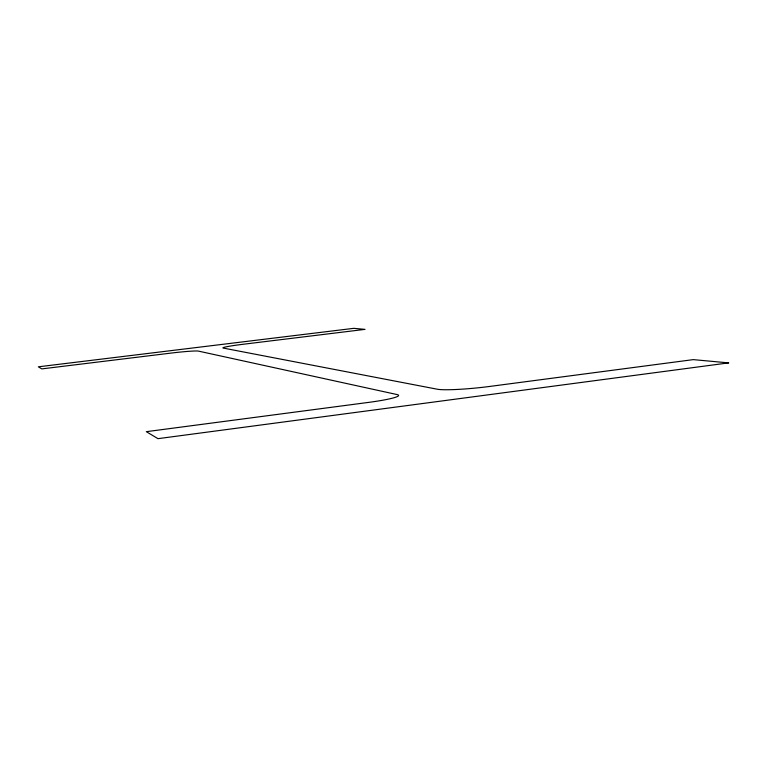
<?xml version="1.0" encoding="UTF-8"?>
<svg xmlns="http://www.w3.org/2000/svg" width="767" height="767" viewBox="0 0 767 767"><rect width="100%" height="100%" fill="white"/><g stroke="black" fill="none" stroke-linecap="round" stroke-linejoin="round"><path stroke-width="1.15" d="M728.65 362.887L157.973 438.666L146.324 431.677L368.294 402.435A41.36 3.883 -6.1 0 0 396.942 394.535L198.48 351.113A24.64 1.371 -6.5 0 0 170.657 353.136L41.821 368.898L38.35 366.818L353.779 328.334L365.025 329.369L242.41 344.364A24.371 1.352 -6.4 0 0 223.255 348.074L437.382 389.233A40.939 3.749 -5.7 0 0 489.614 386.453L693.263 359.627L728.65 362.887"/></g></svg>
